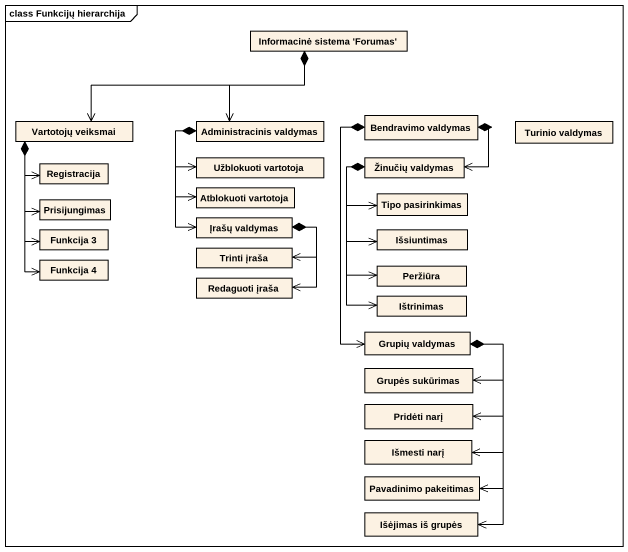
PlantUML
@startuml
mainframe class Funkcijų hierarchija
hide circle
hide empty members
class "Informacinė sistema 'Forumas'" as Informacinė_sistema_Forumas
class "Vartotojų veiksmai" as Vartotojų_veiksmai
class "Administracinis valdymas" as Administracinis_valdymas
class "Bendravimo valdymas" as Bendravimo_valdymas
class "Turinio valdymas" as Turinio_valdymas
class Registracija
class "Užblokuoti vartotoja" as Užblokuoti_vartotoja
class "Žinučių valdymas" as Žinučių_valdymas
class Prisijungimas
class "Atblokuoti vartotoja" as Atblokuoti_vartotoja
class "Įrašų valdymas" as Įrašų_valdymas
class "Tipo pasirinkimas" as Tipo_pasirinkimas
class "Funkcija 3" as Funkcija_3
class "Funkcija 4" as Funkcija_4
class "Trinti įraša" as Trinti_įraša
class Išsiuntimas
class "Redaguoti įraša" as Redaguoti_įraša
class Peržiūra
class Ištrinimas
class "Grupių valdymas" as Grupių_valdymas
class "Grupės sukūrimas" as Grupės_sukūrimas
class "Pridėti narį" as Pridėti_narį
class "Išmesti narį" as Išmesti_narį
class "Pavadinimo pakeitimas" as Pavadinimo_pakeitimas
class "Išėjimas iš grupės" as Išėjimas_iš_grupės
Informacinė_sistema_Forumas *-left-> Vartotojų_veiksmai
Informacinė_sistema_Forumas *--> Administracinis_valdymas
Vartotojų_veiksmai *--> Registracija
Vartotojų_veiksmai *--> Prisijungimas
Vartotojų_veiksmai *--> Funkcija_3
Vartotojų_veiksmai *--> Funkcija_4
Administracinis_valdymas *--> Užblokuoti_vartotoja
Administracinis_valdymas *--> Atblokuoti_vartotoja
Administracinis_valdymas *--> Įrašų_valdymas
Bendravimo_valdymas *--> Žinučių_valdymas
Bendravimo_valdymas *--> Grupių_valdymas
Žinučių_valdymas *--> Tipo_pasirinkimas
Žinučių_valdymas *--> Išsiuntimas
Žinučių_valdymas *--> Peržiūra
Žinučių_valdymas *--> Ištrinimas
Įrašų_valdymas *--> Trinti_įraša
Įrašų_valdymas *--> Redaguoti_įraša
Grupių_valdymas *--> Grupės_sukūrimas
Grupių_valdymas *--> Pridėti_narį
Grupių_valdymas *--> Išmesti_narį
Grupių_valdymas *--> Pavadinimo_pakeitimas
Grupių_valdymas *--> Išėjimas_iš_grupės
@enduml
